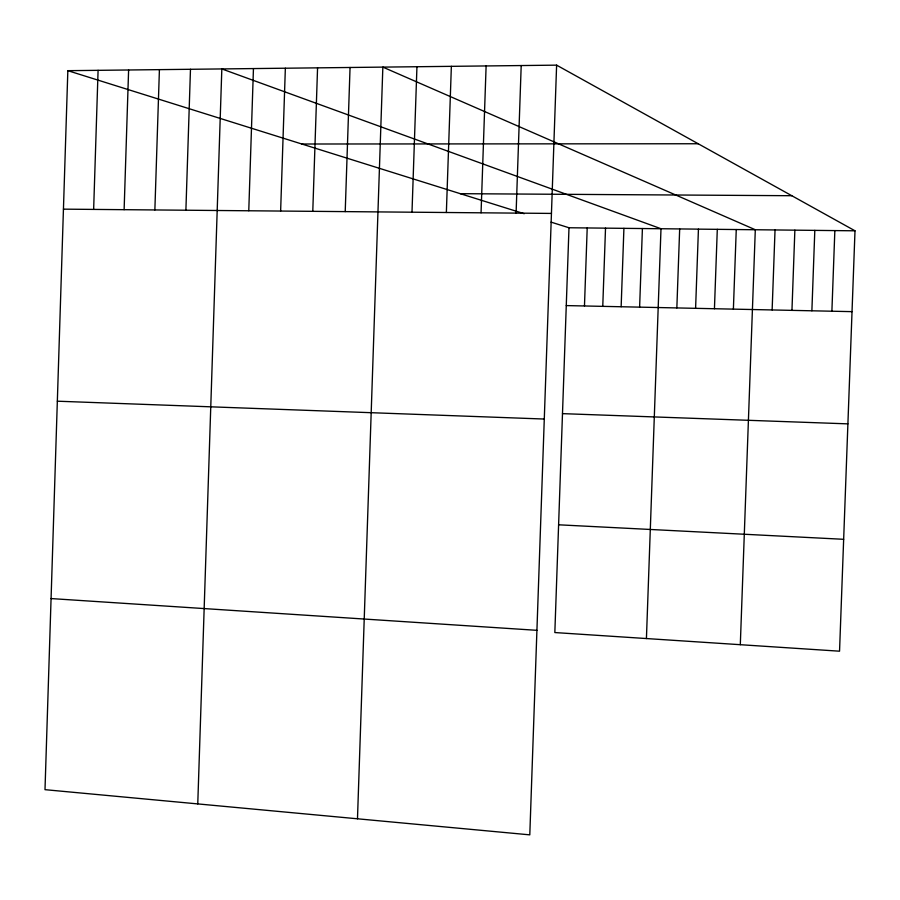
<?xml version="1.0" encoding="UTF-8"?>
<svg xmlns="http://www.w3.org/2000/svg" width="900" height="900" viewBox="0 0 900 900"><rect width="100%" height="100%" fill="white"/><g stroke="black" fill="none" stroke-linecap="round" stroke-linejoin="round"><path stroke-width="1.35" d="M67.837 70.672L45 789.671L529.796 834.851L556.616 65.149L67.837 70.672L524.205 213.716M93.645 209.407L98.089 70.335M124.121 209.678L128.61 69.986M154.868 209.947L159.412 69.638M185.895 210.218L190.474 69.289M197.764 803.914L221.828 68.929L660.994 228.735L646.425 638.55M248.771 210.769L253.451 68.569M280.631 211.05L285.356 68.209M312.784 211.331L317.565 67.849M345.218 211.612L350.055 67.477M357.48 818.798L382.849 67.106L755.303 229.748L740.306 644.692M411.998 212.197L416.947 66.724M446.366 212.501L451.361 66.33M481.061 212.805L486.113 65.936M516.094 213.12L521.201 65.543M551.059 222.131L568.991 227.756L554.839 632.554L839.543 651.195L855 230.805L556.616 65.149M584.471 305.978L587.205 227.947M602.764 306.36L605.52 228.139M621.146 306.754L623.914 228.341M639.619 307.147L642.409 228.532M676.845 307.935L679.669 228.938M695.599 308.329L698.434 229.14M714.442 308.734L717.3 229.331M733.387 309.127L736.256 229.534M772.133 309.949L775.035 229.95M791.955 310.376L794.869 230.164M811.879 310.793L814.815 230.377M831.893 311.22L834.851 230.591M301.804 144.011L698.197 143.752M460.271 193.68L791.809 195.716M63.439 209.149L551.452 213.424M568.991 227.756L855 230.805M566.269 305.584L852.03 311.647M562.489 413.64L847.901 423.866M57.341 401.197L544.286 419.04M558.596 524.801L843.66 539.303M51.064 598.567L536.929 630.326"/></g></svg>
